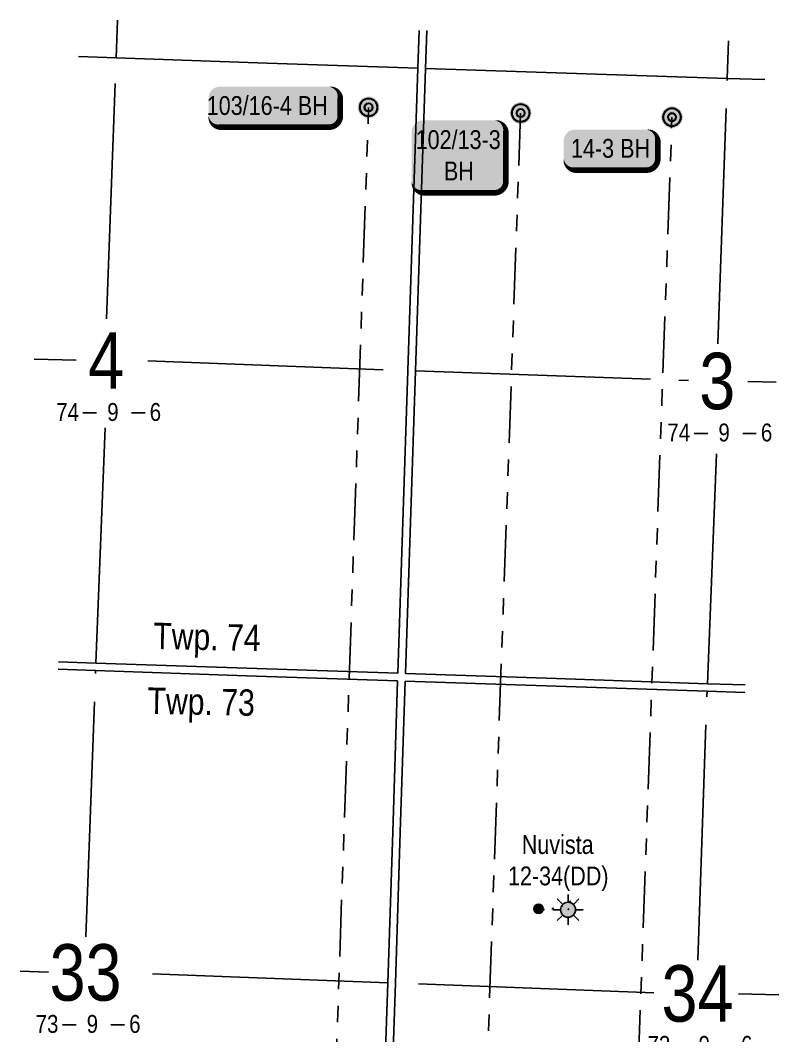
# Model space of a CAD drawing. Extents: x 352640 to 362586, y 6129835 to 6140596.
# Drawn here: x 357056 to 357459, y 6136076 to 6136615 of the extents above; entities that cross this region are included whole.
import ezdxf
from ezdxf.enums import TextEntityAlignment as Align

# ---------------------------------------------------------------- set-up
doc = ezdxf.new("R2010")
doc.units = 0
doc.header["$LTSCALE"] = 5
for name, pattern in [('foc-DOT', [1, 0.2, -0.8]), ('foc-DRILLPATH', [14.75, 6, -1.75, 1.75, -1.75, 1.75, -1.75]), ('foc-QUARTERLINE', [33, 25, -3, 2, -3])]:
    doc.linetypes.add(name, pattern=pattern)
for name, color, linetype in [('10', 1, 'Continuous'), ('9', 3, 'Continuous'), ('ABADATA-DRILL', 8, 'foc-DOT'), ('ABADATA-DRILL-T', 8, 'Continuous'), ('CG-NOTES', 7, 'Continuous'), ('D-TXT', 6, 'Continuous'), ('DETAIL-HZ-Existing', 8, 'foc-DOT'), ('DRILL-T', 8, 'Continuous'), ('L-MON', 1, 'Continuous'), ('L-SEC', 7, 'Continuous'), ('L-SECLBL', 7, 'Continuous'), ('L-SECQ', 8, 'foc-QUARTERLINE'), ('P-PDRILLPATH', 12, 'foc-DRILLPATH')]:
    doc.layers.add(name, color=color, linetype=linetype)
doc.styles.add('80', font='ARIALN.TTF', dxfattribs={"height": 10})
doc.styles.add('80L', font='ARIALN.TTF', dxfattribs={"height": 10})
doc.styles.add('SIMPLEX', font='ARIALN.TTF')

# ---------------------------------------------------------------- blocks, each defined once
blk = doc.blocks.new('L-SECLBL')
at = {"layer": '9', "color": 7}
for p, q in [((-5.082139060913505, -27.83004804289613), (-12.28857354467345, -27.83004804289613)), ((20.70431141927111, -27.83004804289613), (13.49787693551116, -27.83004804289613))]:
    blk.add_line(p, q, dxfattribs=at)
at = {"layer": '10', "color": 2, "style": 'SIMPLEX'}
blk.add_attdef('SEC', text='', height=30, dxfattribs=at).set_placement((0, 0), align=Align.MIDDLE)
at = {"layer": '10', "color": 5, "style": '80L'}
blk.add_attdef('TWP', text='', height=9.5, dxfattribs=at).set_placement((-14.43410290347765, -27.36845155570791), align=Align.MIDDLE_RIGHT)
blk.add_attdef('RGE', text='', height=9.5, dxfattribs=at).set_placement((3.622123863462547, -27.36845155570791), align=Align.MIDDLE_CENTER)
blk.add_attdef('MER', text='', height=9.5, dxfattribs=at).set_placement((23.16775162027989, -27.36845155570791), align=Align.MIDDLE_LEFT)
blk = doc.blocks.new('BH-Existing')
at = {"layer": 'ABADATA-DRILL-T'}
h = blk.add_hatch(color=256, dxfattribs=at)
h.dxf.hatch_style = 1
edge = h.paths.add_edge_path()
edge.add_arc((0, 0), 0.5, 0, 360)
blk.add_circle((0, 0), 0.5, dxfattribs=at)
blk = doc.blocks.new('GAS')
h = blk.add_hatch(color=255)
h.dxf.hatch_style = 1
edge = h.paths.add_edge_path()
edge.add_arc((0, 0), 0.9, 0, 360)
for p, q in [((-0.5711929310346023, 0.5711929297831376), (-1.142385862069204, 1.142385861385264)), ((0, 0.8077887887338874), (0, 1.615577579286764)), ((0.5711929310309642, 0.5711929297831376), (1.142385862065566, 1.142385861385264)), ((-0.8077887898725749, 0), (-1.615577579628734, 0)), ((1.615577579625096, 0), (0.8077887898689368, 0)), ((-0.5711929310346023, -0.5711929316021271), (-1.142385862069204, -1.142385863204253)), ((0, -0.8077887905528768), (0, -1.615577581105753)), ((1.142385862065566, -1.142385863204253), (0.5711929310309642, -0.5711929316021271))]:
    blk.add_line(p, q)
blk.add_circle((0, 0), 0.8000000000000003)
blk = doc.blocks.new('plbh')
at = {"layer": 'L-MON'}
h = blk.add_hatch(color=255, dxfattribs=at)
h.dxf.hatch_style = 1
edge = h.paths.add_edge_path()
edge.add_arc((0, 0), 1.16, 0, 360)
h = blk.add_hatch(color=256, dxfattribs=at)
h.dxf.hatch_style = 1
h.paths.add_polyline_path([(-0.96, 0, 1), (0.96, 0, 1)])
h.paths.add_polyline_path([(0.91, 0, -1), (-0.91, 0, -1)], flags=16)
h.paths.add_polyline_path([(0.4500000000000002, 0, -1), (-0.4500000000000001, 0, -1)], flags=0)
h = blk.add_hatch(color=256, dxfattribs=at)
h.dxf.hatch_style = 1
h.paths.add_polyline_path([(-0.4500000000000002, 0, 1), (0.4500000000000001, 0, 1)])
h.paths.add_polyline_path([(0.4000000000000002, 0, -1), (-0.4000000000000002, 0, -1)], flags=16)
at = {"layer": 'L-MON', "color": 240}
for radius in [0.96, 0.91, 0.4500000000000001, 0.4000000000000002]:
    blk.add_circle((0, 0), radius, dxfattribs=at)
blk = doc.blocks.new('*U56')
h = blk.add_hatch(color=254)
edge = h.paths.add_edge_path()
edge.add_line((-28.99999999999998, -11.5), (28.99999999999998, -11.5))
edge.add_arc((28.99999999999999, -5.499999999999993), 6.000000000000007, 269.9999999999999, 359.9999999999999)
edge.add_line((34.99999999999999, -5.5), (34.99999999999999, 4))
edge.add_arc((28.99999999999999, 3.999999999999993), 6.000000000000007, 6.361109362927026e-14, 90.00000000000006)
edge.add_line((28.99999999999998, 10), (-28.99999999999998, 10))
edge.add_arc((-28.99999999999999, 3.999999999999993), 6.000000000000007, 89.99999999999993, 179.9999999999999)
edge.add_line((-34.99999999999999, 4), (-34.99999999999999, -5.5))
edge.add_arc((-28.99999999999999, -5.499999999999993), 6.000000000000007, 180.0000000000001, 270.0000000000001)
at = {"color": 1, "flags": 128}
blk.add_lwpolyline([(-28.99999999999998, -11.5, 3, 3, 0), (28.99999999999998, -11.5, 3, 3, 0.4142135623730951), (34.99999999999999, -5.5, 3, 3, 0), (34.99999999999999, 4, 3, 0, 0.4142135623730951), (28.99999999999998, 10, 0, 0, 0), (-28.99999999999998, 10, 0, 0, 0.4142135623730951), (-34.99999999999999, 4, 0, 0, 0), (-34.99999999999999, -5.5, 0, 3, 0.4142135623730951)], format="xyseb", close=True, dxfattribs=at)
blk.add_lwpolyline([(-18.59142305957381, -4.598305933537402, 0, 10, 0), (0, 0, 5, 5, 0)], format="xyseb", dxfattribs=at)
at = {"color": 1, "style": '80'}
blk.add_attdef('ENTER_TEXT_001', (-35.98567530695772, -4.996589358799454), '', height=10, dxfattribs=at)
blk = doc.blocks.new('*U59')
h = blk.add_hatch(color=254)
edge = h.paths.add_edge_path()
edge.add_line((-18.99999999999998, -20), (18.99999999999998, -20))
edge.add_arc((18.99999999999998, -13.99999999999999), 6.000000000000007, 269.9999999999999, 359.9999999999999)
edge.add_line((24.99999999999999, -14), (24.99999999999999, 12.5))
edge.add_arc((18.99999999999998, 12.49999999999999), 6.000000000000007, 6.785183320455494e-14, 90.00000000000006)
edge.add_line((18.99999999999998, 18.5), (-18.99999999999998, 18.5))
edge.add_arc((-18.99999999999998, 12.49999999999999), 6.000000000000007, 89.99999999999993, 179.9999999999999)
edge.add_line((-24.99999999999999, 12.5), (-24.99999999999999, -14))
edge.add_arc((-18.99999999999998, -13.99999999999999), 6.000000000000007, 180.0000000000001, 270.0000000000001)
at = {"color": 1, "flags": 128}
blk.add_lwpolyline([(-18.99999999999998, -20, 3, 3, 0), (18.99999999999998, -20, 3, 3, 0.4142135623730951), (24.99999999999999, -14, 3, 3, 0), (24.99999999999999, 12.5, 3, 0, 0.4142135623730951), (18.99999999999998, 18.5, 0, 0, 0), (-18.99999999999998, 18.5, 0, 0, 0.4142135623730951), (-24.99999999999999, 12.5, 0, 0, 0), (-24.99999999999999, -14, 0, 3, 0.4142135623730951)], format="xyseb", close=True, dxfattribs=at)
blk.add_lwpolyline([(-18.59142305957381, -4.598305933537402, 0, 10, 0), (0, 0, 5, 5, 0)], format="xyseb", dxfattribs=at)
at = {"color": 1, "style": '80'}
blk.add_attdef('ENTER_TEXT_001', (-35.98567530695772, -4.996589358799454), '', height=10, dxfattribs=at)
blk = doc.blocks.new('*U62')
h = blk.add_hatch(color=254)
edge = h.paths.add_edge_path()
edge.add_line((-18.99999999999998, -11.5), (18.99999999999998, -11.5))
edge.add_arc((18.99999999999998, -5.499999999999993), 6.000000000000007, 269.9999999999999, 359.9999999999999)
edge.add_line((24.99999999999999, -5.5), (24.99999999999999, 4))
edge.add_arc((18.99999999999998, 3.999999999999993), 6.000000000000007, 6.361109362927026e-14, 90.00000000000006)
edge.add_line((18.99999999999998, 10), (-18.99999999999998, 10))
edge.add_arc((-18.99999999999998, 3.999999999999993), 6.000000000000007, 89.99999999999993, 179.9999999999999)
edge.add_line((-24.99999999999999, 4), (-24.99999999999999, -5.5))
edge.add_arc((-18.99999999999998, -5.499999999999993), 6.000000000000007, 180.0000000000001, 270.0000000000001)
at = {"color": 1, "flags": 128}
blk.add_lwpolyline([(-18.99999999999998, -11.5, 3, 3, 0), (18.99999999999998, -11.5, 3, 3, 0.4142135623730951), (24.99999999999999, -5.5, 3, 3, 0), (24.99999999999999, 4, 3, 0, 0.4142135623730951), (18.99999999999998, 10, 0, 0, 0), (-18.99999999999998, 10, 0, 0, 0.4142135623730951), (-24.99999999999999, 4, 0, 0, 0), (-24.99999999999999, -5.5, 0, 3, 0.4142135623730951)], format="xyseb", close=True, dxfattribs=at)
blk.add_lwpolyline([(-18.59142305957381, -4.598305933537402, 0, 10, 0), (0, 0, 5, 5, 0)], format="xyseb", dxfattribs=at)
at = {"color": 1, "style": '80'}
blk.add_attdef('ENTER_TEXT_001', (-35.98567530695772, -4.996589358799454), '', height=10, dxfattribs=at)

msp = doc.modelspace()

# ---------------------------------------------------------------- linework, layer by layer
at = {"layer": 'ABADATA-DRILL', "flags": 128}
msp.add_lwpolyline([(357347.2728515762, 6136142.901534705), (357347.2728515762, 6136142.901534705), (357347.2705196772, 6136142.8916128), (357347.2568369425, 6136142.780027446), (357347.3547376634, 6136142.836807537), (357347.4669487086, 6136142.963152065), (357347.4714020363, 6136142.97701235), (357347.5507688128, 6136143.138425736), (357347.5741367743, 6136143.179653521), (357347.6455359124, 6136143.463389163), (357347.6475837281, 6136143.525341917), (357347.7371114941, 6136143.752426121), (357347.7948612828, 6136143.986595755), (357347.7480836104, 6136144.266242943), (357347.7047138632, 6136144.527739223), (357347.7169814812, 6136144.717381272), (357347.7328101764, 6136144.832881944), (357347.7693915467, 6136145.031741579), (357347.7860210575, 6136145.111228325), (357347.8084572544, 6136145.184510392), (357347.9337096807, 6136145.3424251), (357348.0573559117, 6136145.512373869), (357348.1416566643, 6136145.883691996), (357348.1789718434, 6136146.044513425), (357348.2036535689, 6136146.185732186), (357348.2308530294, 6136146.342879473), (357348.2401686254, 6136146.382589776), (357348.2494180442, 6136146.420298016), (357348.3135482416, 6136146.726253925), (357348.3594644225, 6136146.904784778), (357348.39486411, 6136147.007657586), (357348.4210924942, 6136147.074801553), (357348.468753878, 6136147.185263809), (357348.5205510727, 6136147.299597852), (357348.5270715422, 6136147.31537181), (357348.5552362025, 6136147.380469798), (357348.5620868138, 6136147.40623181), (357348.5624176913, 6136147.416242136), (357348.5584268911, 6136147.416374046), (357348.538104006, 6136147.407024531), (357348.501145701, 6136147.378249187), (357348.4598537803, 6136147.339618094), (357348.4123038823, 6136147.293154576), (357348.4081814653, 6136147.289304609), (357348.3525056753, 6136147.239123457), (357348.2843830441, 6136147.175368512), (357348.2491490816, 6136147.138519165), (357348.2055245223, 6136147.089943931), (357348.0973963803, 6136146.965468629), (357347.9504813175, 6136146.818291209), (357347.7734049779, 6136146.666098022), (357347.5798648451, 6136146.500441578), (357347.3621559388, 6136146.32957133), (357347.1166063934, 6136146.16365217), (357346.8486785709, 6136145.986447304), (357346.5622189607, 6136145.793843349), (357346.253858428, 6136145.604012232), (357345.9055248516, 6136145.415458056), (357345.5371462887, 6136145.22558464), (357345.1470377572, 6136145.044424457), (357344.7313661492, 6136144.876112726), (357344.2923584671, 6136144.728548347), (357343.8320975304, 6136144.603733554), (357343.5616772673, 6136144.53263694), (357343.3617742287, 6136144.477247399), (357342.8830720247, 6136144.339012979), (357342.8588243796, 6136144.331797604), (357342.4266817613, 6136144.210062439), (357341.98679607, 6136144.096578204), (357341.5549819473, 6136143.984787043), (357341.1167675322, 6136143.861248992), (357340.6583080529, 6136143.730341227), (357340.2002463284, 6136143.611468327), (357339.7543793784, 6136143.498160671), (357339.3212248503, 6136143.406457414), (357339.0739616391, 6136143.370606199), (357338.8910500462, 6136143.344652816), (357338.4695299889, 6136143.302560239), (357338.0529386835, 6136143.288319876), (357337.635337138, 6136143.304132366), (357337.2096208221, 6136143.316182602), (357336.7907636581, 6136143.294023026), (357336.3951626308, 6136143.249092391), (357336.0169568211, 6136143.185570716), (357335.6264890679, 6136143.114459933), (357335.2300286785, 6136143.043547488), (357334.8336463572, 6136142.974614617), (357334.4323701101, 6136142.939871518), (357334.0267654469, 6136142.955266707), (357333.6138813703, 6136142.992927327), (357333.1838781437, 6136143.057142756), (357332.7325016175, 6136143.14008126), (357332.2768456293, 6136143.215189052), (357331.6241380217, 6136143.320776029)], dxfattribs=at)
at = {"layer": 'L-SEC'}
for p, q in [((357268.2141816162, 6136609.846954607), (357267.5465586315, 6136589.820821344)), ((357271.5657490434, 6136589.68740234), (357272.2333034498, 6136609.712515921)), ((357087.2923392269, 6136595.903819666), (357107.2757048983, 6136595.224209784)), ((357107.2757048983, 6136595.224209784), (357087.2923392269, 6136595.903819666)), ((357107.2757048983, 6136595.224209784), (357187.4110962386, 6136592.522475997)), ((357187.4110962386, 6136592.522475997), (357107.2757048983, 6136595.224209784)), ((357187.4110962386, 6136592.522475997), (357267.5465586315, 6136589.820821344)), ((357267.5465586315, 6136589.820821344), (357187.4110962386, 6136592.522475997)), ((357267.5465586315, 6136589.820821344), (357264.8665712902, 6136509.474355552)), ((357268.885654793, 6136509.34041136), (357271.5657490434, 6136589.68740234)), ((357351.7116461344, 6136587.027160044), (357271.5657490434, 6136589.68740234)), ((357271.5657490434, 6136589.68740234), (357351.7116461344, 6136587.027160044)), ((357431.8575348071, 6136584.367023358), (357351.7116461344, 6136587.027160044)), ((357351.7116461344, 6136587.027160044), (357431.8575348071, 6136584.367023358)), ((357451.8411190895, 6136583.693620613), (357431.8575348071, 6136584.367023358)), ((357431.8575348071, 6136584.367023358), (357451.8411190895, 6136583.693620613)), ((357264.8665712902, 6136509.474355552), (357262.1862843736, 6136429.127676379)), ((357266.2054582248, 6136428.993423146), (357268.885654793, 6136509.34041136)), ((357262.1862843736, 6136429.127676379), (357259.5095891873, 6136348.776534898)), ((357263.5285093912, 6136348.64116006), (357266.2054582248, 6136428.993423146)), ((357259.5095891873, 6136348.776534898), (357256.8325160173, 6136268.425093574)), ((357260.8514722061, 6136268.288921581), (357263.5285093912, 6136348.64116006)), ((357096.4584456689, 6136273.833739572), (357076.5204603364, 6136274.505425175)), ((357176.645532727, 6136271.129337952), (357096.4584456689, 6136273.833739572)), ((357076.3857579679, 6136270.486337563), (357096.3231076342, 6136269.814746809)), ((357096.3231076342, 6136269.814746809), (357176.5107534432, 6136267.110421361)), ((357256.8325160173, 6136268.425093574), (357176.645532727, 6136271.129337952)), ((357341.0602856803, 6136265.573295805), (357260.8514722061, 6136268.288921581)), ((357176.5107534432, 6136267.110421361), (357256.6985630869, 6136264.405910281)), ((357256.6985630869, 6136264.405910281), (357254.0996148528, 6136184.178215043)), ((357258.1187532314, 6136184.042444239), (357260.7176933078, 6136264.269844177)), ((357260.7176933078, 6136264.269844177), (357340.9273228138, 6136261.554018978)), ((357421.2692035857, 6136262.8574459), (357341.0602856803, 6136265.573295805)), ((357441.3413194643, 6136262.199099813), (357421.2692035857, 6136262.8574459)), ((357340.9273228138, 6136261.554018978), (357421.1369113766, 6136258.838174973)), ((357421.1369113766, 6136258.838174973), (357441.210053487, 6136258.179852423)), ((357254.0996148528, 6136184.178215043), (357251.5005711843, 6136103.950700592)), ((357255.5196990648, 6136103.815047556), (357258.1187532314, 6136184.042444239)), ((357251.5005711843, 6136103.950700592), (357248.8907577489, 6136023.61415471)), ((357252.9098873453, 6136023.478975331), (357255.5196990648, 6136103.815047556))]:
    msp.add_line(p, q, dxfattribs=at)
at = {"layer": 'L-SECQ'}
for p, q in [((357107.2757048983, 6136595.224209784), (357107.9468316905, 6136615.20786004)), ((357431.8575348071, 6136584.367023358), (357432.517898808, 6136604.351033633)), ((357102.0762946839, 6136456.684879124), (357107.2757048983, 6136595.224209784)), ((357426.7683361847, 6136443.400685805), (357431.8575348071, 6136584.367023358)), ((357063.5999724171, 6136435.219310516), (357085.8790955405, 6136434.754343288)), ((357124.0729774543, 6136434.335333917), (357262.1862843736, 6136429.127676379)), ((357266.2054582248, 6136428.993423146), (357411.1609735164, 6136423.842738676)), ((357442.7404928182, 6136423.428415457), (357457.8528928008, 6136422.966417594)), ((357096.4584456689, 6136273.833739572), (357101.402603431, 6136398.940298534)), ((357421.2692035857, 6136262.8574459), (357426.1075882505, 6136384.90231527)), ((357091.116019102, 6136128.382252536), (357096.3231076342, 6136269.814746809)), ((357416.1542450949, 6136116.020625215), (357421.1369113766, 6136258.838174973)), ((357071.3476050105, 6136109.667143637), (357056.2929773118, 6136110.199965051)), ((357251.5005711843, 6136103.950700592), (357112.7650578, 6136109.351279794)), ((357392.7826858331, 6136098.695923567), (357255.5196990648, 6136103.815047556)), ((357459.1470244718, 6136097.573530898), (357437.8432992699, 6136098.093405695))]:
    msp.add_line(p, q, dxfattribs=at)
at = {"layer": 'P-PDRILLPATH', "flags": 128}
for points in [[(357295.6347484919, 6135647.032034356), (357211.8681777361, 6135702.467437597), (357241.2889500249, 6136568.962541384)], [(357301.8922950458, 6135654.829396958), (357291.6584032832, 6135699.663269352), (357322.0798608935, 6136565.957319872)], [(357303.8906906554, 6135654.763857028), (357371.6484235474, 6135697.059266467), (357402.4708703206, 6136563.751847798)]]:
    msp.add_lwpolyline(points, dxfattribs=at)

# ---------------------------------------------------------------- block references
at = {"layer": 'ABADATA-DRILL-T', "xscale": 4.998731350000005, "yscale": 4.998731350000005, "zscale": 4.000000000000006}
msp.add_blockref('BH-Existing', (357331.6241380217, 6136143.320776029), dxfattribs=at)
at = {"layer": 'CG-NOTES', "color": 3, "xscale": 0.99974627, "yscale": 0.99974627, "zscale": 0.99974627}
msp.add_blockref('*U56', (357191.2892152844, 6136569.942458981), dxfattribs=at).add_auto_attribs({'ENTER_TEXT_001': '103/16-4 BH'})
at = {"layer": 'CG-NOTES', "color": 3}
ref = msp.add_blockref('*U59', (357289.2303194716, 6136543.594463011), dxfattribs=dict(at, xscale=0.99974627, yscale=0.99974627, zscale=0.99974627))
ref.add_attrib('ENTER_TEXT_001', '102/13-3', (357266.2825282128, 6136546.841706183), dxfattribs={"layer": '0', "color": 1, "height": 9.997462700000021, "style": '80'})
ref.add_attrib('ENTER_TEXT_002', 'BH', (357281.3332786759, 6136530.179268349), dxfattribs={"layer": '0', "color": 1, "height": 9.997462700000021, "style": '80'})
ref = msp.add_blockref('*U62', (357369.931004634, 6136547.148232332), dxfattribs=dict(at, xscale=0.99974627, yscale=0.99974627, zscale=0.99974627))
ref.add_attrib('ENTER_TEXT_001', '14-3 BH', (357348.7903945589, 6136542.214286723), dxfattribs={"layer": '0', "color": 1, "height": 9.997462700000021, "style": '80'})
at = {"layer": 'DRILL-T', "xscale": 4.998731350000005, "yscale": 4.998731350000005, "zscale": 3.998983279999989}
msp.add_blockref('GAS', (357347.2568369425, 6136142.780027446), dxfattribs=at)
at = {"layer": 'L-MON', "color": 3, "xscale": 4.998731350000009, "yscale": 4.998731350000009, "zscale": 4.998731350000009, "rotation": 359.9958008669249}
for p in [(357241.2889500249, 6136568.962541384), (357322.0798608935, 6136565.957319872), (357402.4708703206, 6136563.751847798)]:
    msp.add_blockref('plbh', p, dxfattribs=at)
at = {"layer": 'L-SECLBL', "xscale": 0.99974627, "yscale": 0.99974627, "zscale": 0.7997966560000016}
for p, values in [((357101.8670752838, 6136434.528974675), {'SEC': '4', 'TWP': '74', 'RGE': '9', 'MER': '6'}), ((357426.5253342751, 6136423.636873552), {'SEC': '3', 'TWP': '74', 'RGE': '9', 'MER': '6'}), ((357090.9635128099, 6136109.509211715), {'SEC': '33', 'TWP': '73', 'RGE': '9', 'MER': '6'}), ((357416.0071241986, 6136098.356289677), {'SEC': '34', 'TWP': '73', 'RGE': '9', 'MER': '6'})]:
    msp.add_blockref('L-SECLBL', p, dxfattribs=at).add_auto_attribs(values)

# ---------------------------------------------------------------- texts
at = {"layer": 'D-TXT', "color": 3, "char_height": 13.99644778000002, "attachment_point": 1, "rotation": 358.8537973423331, "style": '80L'}
for s, insert in [('Twp. 74', (357127.0734533558, 6136295.280250938)), ('Twp. 73', (357124.0202463853, 6136260.882464601))]:
    msp.add_mtext_dynamic_manual_height_columns(s, width=101.3953957241029, gutter_width=47.5, heights=[0], dxfattribs=dict(at, insert=insert))
at = {"layer": 'DETAIL-HZ-Existing', "insert": (357309.4098160117, 6136182.417488), "char_height": 9.99746270000001, "attachment_point": 1, "style": '80L'}
msp.add_mtext_dynamic_manual_height_columns('\\pi13.256;Nuvista\\P\\pi5.9112;12-34(DD)', width=63.34418575884774, gutter_width=50, heights=[0], dxfattribs=at)

doc.saveas('drawing.dxf')
